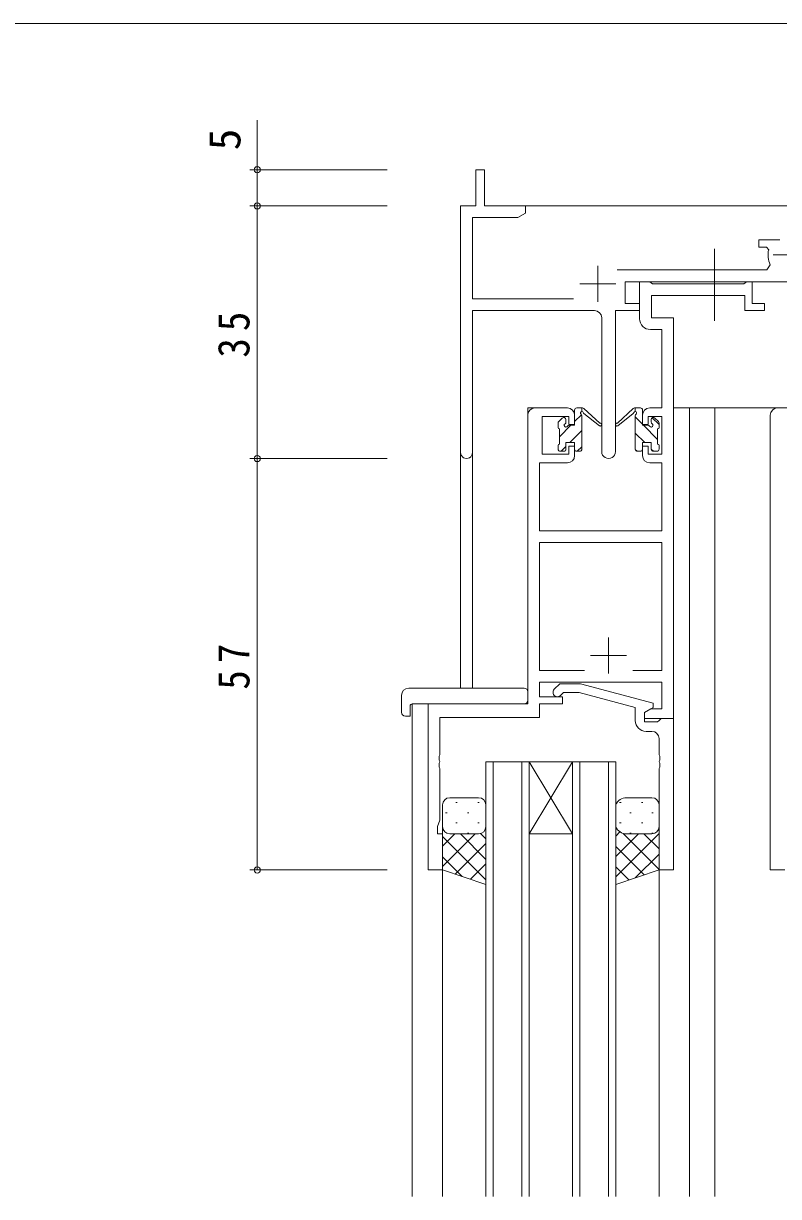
# Model space of a CAD drawing. Units: millimetres, scale not verified. Extents: x -594 to 539, y -420 to 386.
# Drawn here: x -360.4 to -255.8, y 219.5 to 382 of the extents above; entities that cross this region are included whole.
import ezdxf
from ezdxf.enums import TextEntityAlignment as Align

# ---------------------------------------------------------------- set-up
doc = ezdxf.new("R2010")
doc.units = ezdxf.units.MM
doc.header["$LTSCALE"] = 2
doc.linetypes.add('CHAIN2', pattern=[12, 9, -1, 1, -1])
for name, color, linetype, lineweight in [('0-1_YKK_ZWAK', 7, 'Continuous', 9), ('0-3_YKK_11', 7, 'Continuous', 9), ('0-4_YKK_12', 2, 'Continuous', 9), ('0-5_YKK_13', 4, 'Continuous', 9), ('0-7_YKK_D', 6, 'Continuous', 9)]:
    doc.layers.add(name, color=color, linetype=linetype, lineweight=lineweight)
doc.styles.add('ＭＳ ゴシック', font='')
doc.styles.get('ＭＳ ゴシック').set_extended_font_data('MS Gothic')

msp = doc.modelspace()

# ---------------------------------------------------------------- linework, layer by layer
at = {"layer": '0-1_YKK_ZWAK'}
msp.add_line((510, 382), (-590, 382), dxfattribs=at)
at = {"layer": '0-3_YKK_11'}
for p, q in [((-297.743, 361.724), (-297.743, 356.724)), ((-296.543, 361.724), (-297.743, 361.724)), ((-296.543, 356.724), (-296.543, 361.724)), ((-299.843, 356.724), (-299.843, 322.539)), ((-297.743, 356.724), (-299.843, 356.724)), ((-290.843, 356.724), (-296.543, 356.724)), ((-290.843, 355.724), (-290.843, 356.724)), ((-298.213, 355.094), (-291.934, 355.094)), ((-298.213, 343.854), (-298.213, 355.094)), ((-291.934, 355.094), (-290.843, 355.724)), ((-258.543, 352.024), (-258.543, 351.024)), ((-255.593, 352.024), (-258.543, 352.024)), ((-258.543, 351.024), (-257.45, 351.024)), ((-257.45, 351.024), (-257.158, 350.655)), ((-256.543, 349.924), (-251.543, 349.924)), ((-280.843, 348.424), (-280.843, 343.424)), ((-257.393, 347.854), (-278.151, 347.854)), ((-256.94, 348.566), (-257.393, 347.854)), ((-277.043, 346.224), (-250.243, 346.224)), ((-277.043, 343.224), (-277.043, 346.224)), ((-275.043, 346.224), (-275.043, 341.094)), ((-273.713, 346.224), (-275.043, 346.224)), ((-273.438, 346.044), (-273.713, 346.224)), ((-260.143, 346.224), (-260.418, 346.044)), ((-259.443, 346.224), (-260.143, 346.224)), ((-259.443, 343.224), (-259.443, 346.224)), ((-283.343, 345.924), (-278.343, 345.924)), ((-273.255, 345.924), (-273.438, 346.044)), ((-260.602, 345.924), (-273.255, 345.924)), ((-260.418, 346.044), (-260.602, 345.924)), ((-284.193, 343.854), (-298.213, 343.854)), ((-275.043, 343.224), (-277.043, 343.224)), ((-275.043, 342.224), (-275.043, 343.224)), ((-273.413, 344.294), (-260.443, 344.294)), ((-273.413, 341.224), (-273.413, 344.294)), ((-260.443, 344.294), (-260.443, 342.224)), ((-257.743, 343.224), (-259.443, 343.224)), ((-257.743, 342.224), (-257.743, 343.224)), ((-298.213, 342.224), (-281.293, 342.224)), ((-298.213, 322.539), (-298.213, 342.224)), ((-278.393, 342.224), (-275.043, 342.224)), ((-278.393, 322.674), (-278.393, 342.224)), ((-260.443, 342.224), (-257.743, 342.224)), ((-280.293, 341.224), (-280.293, 322.674)), ((-270.343, 341.224), (-273.413, 341.224)), ((-270.343, 328.724), (-270.343, 341.224)), ((-273.543, 339.594), (-271.973, 339.594)), ((-271.973, 339.594), (-271.973, 328.724)), ((-285.043, 328.724), (-289.543, 328.724)), ((-271.973, 328.724), (-273.643, 328.724)), ((-270.343, 285.724), (-270.343, 328.724)), ((-255.943, 328.724), (-253.643, 328.724)), ((-290.543, 327.724), (-290.543, 287.724)), ((-288.543, 327.524), (-284.843, 327.524)), ((-288.543, 322.324), (-288.543, 327.524)), ((-284.843, 327.524), (-284.843, 326.424)), ((-284.043, 326.424), (-284.043, 327.724)), ((-274.643, 327.724), (-274.643, 326.424)), ((-273.843, 327.524), (-271.973, 327.524)), ((-273.843, 326.424), (-273.843, 327.524)), ((-271.973, 327.524), (-271.973, 322.324)), ((-256.943, 264.724), (-256.943, 327.724)), ((-284.843, 326.424), (-284.043, 326.424)), ((-274.643, 326.424), (-273.843, 326.424)), ((-284.843, 322.324), (-288.543, 322.324)), ((-284.843, 323.424), (-284.843, 322.324)), ((-284.043, 323.424), (-284.843, 323.424)), ((-284.043, 322.124), (-284.043, 323.424)), ((-274.643, 323.424), (-274.643, 322.124)), ((-273.843, 323.424), (-274.643, 323.424)), ((-273.843, 322.324), (-273.843, 323.424)), ((-271.973, 322.324), (-273.843, 322.324)), ((-288.913, 321.124), (-285.043, 321.124)), ((-288.913, 311.724), (-288.913, 321.124)), ((-273.643, 321.124), (-271.973, 321.124)), ((-271.973, 321.124), (-271.973, 311.724)), ((-271.973, 311.724), (-288.913, 311.724)), ((-288.913, 310.094), (-271.973, 310.094)), ((-288.913, 292.354), (-288.913, 310.094)), ((-271.973, 310.094), (-271.973, 292.354)), ((-279.343, 296.924), (-279.343, 291.924)), ((-281.843, 294.424), (-276.843, 294.424)), ((-282.694, 292.354), (-288.913, 292.354)), ((-282.694, 292.354), (-288.913, 292.354)), ((-271.973, 292.354), (-275.993, 292.354)), ((-288.913, 290.724), (-271.973, 290.724)), ((-288.913, 288.724), (-288.913, 290.724)), ((-286.867, 289.748), (-286.092, 290.524)), ((-286.092, 290.524), (-283.246, 290.524)), ((-285.594, 289.324), (-286.019, 288.9)), ((-283.404, 289.324), (-285.594, 289.324)), ((-275.643, 287.244), (-283.404, 289.324)), ((-283.246, 290.524), (-273.143, 287.817)), ((-271.973, 290.724), (-271.973, 287.024)), ((-304.343, 287.724), (-304.343, 264.724)), ((-290.543, 287.724), (-304.343, 287.724)), ((-285.743, 288.724), (-288.913, 288.724)), ((-288.913, 287.724), (-285.743, 287.724)), ((-288.913, 285.824), (-288.913, 287.724)), ((-285.743, 287.724), (-285.743, 288.724)), ((-273.143, 287.817), (-273.143, 287.217)), ((-275.643, 285.424), (-275.643, 287.244)), ((-273.143, 287.217), (-274.343, 286.524)), ((-273.477, 287.024), (-274.343, 286.524)), ((-274.343, 286.524), (-274.343, 285.224)), ((-274.343, 286.524), (-274.343, 285.724)), ((-271.973, 287.024), (-273.477, 287.024)), ((-302.713, 285.824), (-288.913, 285.824)), ((-302.713, 280.682), (-302.713, 285.824)), ((-274.343, 285.724), (-270.343, 285.724)), ((-274.343, 285.224), (-272.543, 285.224)), ((-272.543, 285.224), (-272.343, 285.424)), ((-272.343, 285.424), (-272.043, 285.724)), ((-272.043, 285.724), (-270.343, 285.724)), ((-270.343, 285.724), (-270.343, 264.724)), ((-273.343, 283.924), (-274.143, 283.924)), ((-272.343, 280.682), (-272.343, 282.924)), ((-302.833, 280.499), (-302.713, 280.682)), ((-302.833, 279.949), (-302.833, 280.499)), ((-302.713, 279.766), (-302.833, 279.949)), ((-302.833, 279.499), (-302.713, 279.682)), ((-302.713, 279.682), (-302.713, 279.766)), ((-272.223, 280.499), (-272.343, 280.682)), ((-272.343, 279.766), (-272.223, 279.949)), ((-272.343, 279.682), (-272.343, 279.766)), ((-272.223, 279.499), (-272.343, 279.682)), ((-272.223, 279.949), (-272.223, 280.499)), ((-302.833, 278.949), (-302.833, 279.499)), ((-302.713, 278.766), (-302.833, 278.949)), ((-302.713, 271.631), (-302.713, 278.766)), ((-272.343, 278.766), (-272.223, 278.949)), ((-272.343, 264.724), (-272.343, 278.766)), ((-272.223, 278.949), (-272.223, 279.499)), ((-303.043, 270.724), (-302.713, 271.631)), ((-303.043, 269.724), (-303.043, 270.724)), ((-302.343, 269.724), (-303.043, 269.724)), ((-302.343, 264.724), (-302.343, 269.724)), ((-304.343, 264.724), (-302.343, 264.724)), ((-270.343, 264.724), (-272.343, 264.724)), ((-254.943, 264.724), (-256.943, 264.724))]:
    msp.add_line(p, q, dxfattribs=at)
for centre, radius, start, end in [((-254.043, 349.924), 3.2, 166.787, 205.10791), ((-281.293, 341.224), 1, 0, 89.99998), ((-273.543, 341.094), 1.5, 180, 269.99998), ((-289.543, 327.724), 1, 90, 179.99998), ((-285.043, 327.724), 1, 0, 89.99998), ((-273.643, 327.724), 1, 90, 179.99998), ((-255.943, 327.724), 1, 90, 179.99998), ((-299.028, 322.539), 0.815, 179.99998, 0), ((-285.043, 322.124), 1, 270, 359.99998), ((-279.343, 322.674), 0.95, 179.99998, 0), ((-273.643, 322.124), 1, 180, 269.99998), ((-286.443, 289.324), 0.6, 134.99998, 315), ((-274.143, 285.424), 1.5, 180, 269.99998), ((-273.343, 282.924), 1, 0, 89.99998)]:
    msp.add_arc(centre, radius, start, end, dxfattribs=at)
at = {"layer": '0-4_YKK_12'}
for p, q in [((-291.343, 356.724), (-231.473, 356.724)), ((-287.343, 328.724), (-290.543, 328.724)), ((-290.543, 288.024), (-290.543, 328.724)), ((-270.343, 328.724), (-264.642, 328.724)), ((-268.143, 328.724), (-268.143, 219.474)), ((-264.642, 328.724), (-255.943, 328.724)), ((-264.642, 328.724), (-264.642, 219.474)), ((-299.843, 322.539), (-299.843, 289.911)), ((-298.213, 322.539), (-298.213, 289.911)), ((-304.043, 287.724), (-306.543, 287.724)), ((-306.543, 287.724), (-306.543, 219.474)), ((-296.343, 279.72), (-290.343, 279.72)), ((-296.343, 219.474), (-296.343, 279.72)), ((-295.343, 279.72), (-295.343, 219.474)), ((-291.343, 219.474), (-291.343, 279.72)), ((-284.343, 279.72), (-290.343, 269.719)), ((-290.343, 279.72), (-284.343, 269.719)), ((-290.343, 279.72), (-284.343, 279.72)), ((-290.343, 279.72), (-290.343, 219.474)), ((-284.343, 279.72), (-278.343, 279.72)), ((-284.343, 219.474), (-284.343, 279.72)), ((-283.343, 279.72), (-283.343, 219.474)), ((-279.343, 219.474), (-279.343, 279.72)), ((-278.343, 279.72), (-278.343, 219.474)), ((-290.343, 269.719), (-284.343, 269.719)), ((-302.343, 265.224), (-302.343, 219.474)), ((-272.343, 265.224), (-272.343, 219.474))]:
    msp.add_line(p, q, dxfattribs=at)
at = {"layer": '0-5_YKK_13', "linetype": 'CHAIN2'}
msp.add_line((-264.645, 340.794), (-264.645, 350.782), dxfattribs=at)
at = {"layer": '0-5_YKK_13'}
for p, q in [((-284.043, 326.324), (-284.043, 328.424)), ((-283.743, 328.724), (-282.953, 328.724)), ((-283.043, 328.224), (-283.043, 328.724)), ((-282.759, 328.653), (-280.577, 326.606)), ((-275.926, 328.653), (-278.108, 326.606)), ((-274.942, 328.724), (-275.733, 328.724)), ((-275.642, 328.224), (-275.642, 328.724)), ((-274.642, 326.324), (-274.642, 328.424)), ((-286.255, 326.836), (-285.755, 327.336)), ((-285.243, 327.124), (-285.243, 326.785)), ((-284.043, 326.842), (-283.094, 327.791)), ((-283.043, 323.024), (-283.043, 327.624)), ((-280.61, 326.261), (-282.75, 327.958)), ((-278.076, 326.261), (-275.936, 327.958)), ((-275.642, 323.024), (-275.642, 327.624)), ((-274.642, 326.48), (-275.642, 327.48)), ((-273.442, 327.124), (-273.442, 326.785)), ((-272.342, 326.425), (-273.298, 327.38)), ((-272.43, 326.836), (-272.93, 327.336)), ((-286.343, 326.024), (-286.343, 326.624)), ((-286.143, 324.742), (-284.562, 326.324)), ((-286.143, 323.724), (-286.143, 325.824)), ((-284.782, 326.324), (-284.043, 326.324)), ((-284.717, 323.924), (-283.043, 325.597)), ((-274.332, 323.924), (-275.642, 325.235)), ((-273.903, 326.324), (-274.642, 326.324)), ((-272.542, 324.38), (-274.487, 326.324)), ((-272.542, 323.724), (-272.542, 325.824)), ((-272.342, 326.024), (-272.342, 326.624)), ((-286.343, 323.024), (-286.343, 323.524)), ((-285.243, 323.924), (-284.043, 323.924)), ((-285.243, 323.924), (-285.243, 323.024)), ((-284.043, 323.924), (-284.043, 323.024)), ((-274.642, 323.924), (-274.642, 323.024)), ((-273.442, 323.924), (-274.642, 323.924)), ((-273.442, 323.924), (-273.442, 323.024)), ((-272.342, 323.024), (-272.342, 323.524)), ((-285.543, 322.724), (-286.043, 322.724)), ((-285.917, 322.724), (-285.243, 323.397)), ((-283.343, 322.724), (-283.743, 322.724)), ((-283.672, 322.724), (-283.043, 323.352)), ((-275.379, 322.726), (-275.64, 322.987)), ((-275.342, 322.724), (-274.942, 322.724)), ((-273.132, 322.724), (-273.442, 323.035)), ((-273.142, 322.724), (-272.642, 322.724)), ((-307.031, 289.911), (-291.043, 289.911)), ((-290.543, 288.912), (-290.543, 289.412)), ((-308.031, 288.912), (-308.031, 286.536)), ((-306.543, 287.724), (-291.043, 287.724)), ((-290.543, 288.224), (-290.543, 288.912)), ((-306.843, 287.424), (-306.843, 286.532)), ((-306.843, 286.032), (-306.843, 286.532)), ((-307.031, 286.032), (-306.843, 286.032)), ((-297.343, 274.724), (-301.343, 274.724)), ((-276.843, 274.724), (-273.343, 274.724)), ((-302.343, 273.724), (-302.343, 270.724)), ((-300.508, 274.059), (-300.308, 274.059)), ((-297.478, 274.059), (-297.278, 274.059)), ((-296.343, 270.724), (-296.343, 273.724)), ((-278.343, 270.724), (-278.343, 273.724)), ((-277.608, 274.059), (-277.808, 274.059)), ((-274.578, 274.059), (-274.778, 274.059)), ((-272.343, 273.724), (-272.343, 270.724)), ((-301.923, 272.644), (-301.723, 272.644)), ((-298.893, 272.644), (-298.693, 272.644)), ((-276.193, 272.644), (-276.393, 272.644)), ((-273.163, 272.644), (-273.363, 272.644)), ((-302.343, 264.724), (-302.343, 270.724)), ((-301.757, 269.814), (-301.723, 269.814)), ((-300.508, 271.229), (-300.308, 271.229)), ((-298.893, 269.814), (-298.693, 269.814)), ((-297.478, 271.229), (-297.278, 271.229)), ((-296.343, 270.724), (-296.343, 262.724)), ((-278.343, 270.724), (-278.343, 262.724)), ((-277.767, 269.988), (-278.343, 269.413)), ((-277.608, 271.229), (-277.808, 271.229)), ((-276.193, 269.814), (-276.393, 269.814)), ((-274.578, 271.229), (-274.778, 271.229)), ((-273.163, 269.814), (-273.363, 269.814)), ((-272.371, 270.489), (-272.343, 270.461)), ((-272.343, 264.724), (-272.343, 270.724)), ((-300.651, 269.724), (-302.343, 268.032)), ((-297.823, 269.724), (-302.343, 265.204)), ((-302.343, 269.356), (-296.343, 263.356)), ((-301.343, 269.724), (-297.343, 269.724)), ((-301.343, 269.724), (-297.343, 269.724)), ((-296.343, 268.375), (-300.581, 264.137)), ((-299.883, 269.724), (-296.343, 266.184)), ((-297.087, 269.757), (-296.343, 269.012)), ((-272.343, 269.756), (-278.343, 263.756)), ((-275.203, 269.724), (-278.343, 266.584)), ((-277.319, 269.78), (-272.343, 264.804)), ((-273.343, 269.724), (-276.843, 269.724)), ((-273.343, 269.724), (-276.843, 269.724)), ((-274.435, 269.724), (-272.343, 267.632)), ((-278.343, 267.975), (-274.404, 264.037)), ((-272.343, 266.927), (-275.648, 263.622)), ((-302.343, 266.527), (-299.638, 263.822)), ((-296.343, 265.547), (-298.46, 263.43)), ((-278.343, 265.147), (-276.526, 263.33)), ((-296.343, 262.724), (-302.343, 264.724)), ((-278.343, 262.724), (-272.343, 264.724))]:
    msp.add_line(p, q, dxfattribs=at)
for centre, radius, start, end in [((-283.743, 328.424), 0.3, 90, 180), ((-282.953, 328.424), 0.3, 49.8974, 90), ((-275.733, 328.424), 0.3, 90, 130.10258), ((-274.942, 328.424), 0.3, 0, 90), ((-286.043, 326.624), 0.3, 135, 180), ((-285.543, 327.124), 0.3, 0, 135), ((-285.543, 326.785), 0.3, 303.05573, 0), ((-283.043, 328.024), 0.2, 20.88332, 233.1301), ((-283.343, 327.624), 0.3, 0, 53.1301), ((-282.576, 328.202), 0.3, 200.88332, 234.62001), ((-276.11, 328.202), 0.3, 305.37997, 339.11667), ((-275.642, 328.024), 0.2, 306.86989, 159.11667), ((-275.342, 327.624), 0.3, 126.86989, 180), ((-273.142, 327.124), 0.3, 45, 180), ((-273.142, 326.785), 0.3, 180, 236.94426), ((-272.642, 326.624), 0.3, 0, 45), ((-286.143, 326.024), 0.2, 180, 270), ((-285.243, 326.324), 0.25, 123.05573, 326.94426), ((-284.782, 326.024), 0.3, 90, 146.94426), ((-280.494, 326.424), 0.2, 234.62001, 114.62001), ((-278.192, 326.424), 0.2, 65.37997, 305.37997), ((-273.903, 326.024), 0.3, 33.05573, 90), ((-273.442, 326.324), 0.25, 213.05573, 56.94426), ((-272.542, 326.024), 0.2, 270, 0), ((-286.143, 323.524), 0.2, 90, 180), ((-272.542, 323.524), 0.2, 0, 90), ((-286.043, 323.024), 0.3, 180, 270), ((-285.543, 323.024), 0.3, 270, 0), ((-283.743, 323.024), 0.3, 180, 270), ((-283.343, 323.024), 0.3, 270, 0), ((-275.342, 323.024), 0.3, 180, 270), ((-274.942, 323.024), 0.3, 270, 0), ((-273.142, 323.024), 0.3, 180, 270), ((-272.642, 323.024), 0.3, 270, 0), ((-307.031, 288.912), 1, 90.00505, 180), ((-291.043, 289.412), 0.5, 0, 90.0011), ((-306.543, 287.424), 0.3, 90, 180), ((-291.043, 288.224), 0.5, 270, 0), ((-307.567, 286.52), 0.462, 177.95346, 223.04948), ((-307.261, 287.162), 1.153, 236.123, 281.50528), ((-301.343, 273.724), 1, 90.00009, 180.00009), ((-297.343, 273.724), 1, 0.00009, 90.00009), ((-276.905, 273.192), 1.534, 87.68829, 159.69128), ((-273.343, 273.724), 1, 359.99989, 89.99989), ((-301.343, 270.724), 1, 180.00009, 270.00009), ((-301.343, 270.724), 1, 180.00009, 270.00009), ((-297.343, 270.724), 1, 270.00009, 0.00009), ((-297.343, 270.724), 1, 270.00009, 0.00009), ((-276.905, 271.256), 1.534, 200.30853, 272.31155), ((-276.905, 271.256), 1.534, 200.30853, 272.31155), ((-273.343, 270.724), 1, 269.99989, 359.99989), ((-273.343, 270.724), 1, 269.99989, 359.99989)]:
    msp.add_arc(centre, radius, start, end, dxfattribs=at)
at = {"layer": '0-7_YKK_D'}
for p, q in [((-328.031, 361.724), (-328.031, 368.624)), ((-310.031, 361.724), (-329.031, 361.724)), ((-328.031, 356.724), (-328.031, 361.724)), ((-310.031, 356.724), (-329.031, 356.724)), ((-310.031, 356.724), (-329.031, 356.724)), ((-328.031, 356.724), (-328.031, 321.724)), ((-310.031, 321.724), (-329.031, 321.724)), ((-310.031, 321.724), (-329.031, 321.724)), ((-328.031, 321.724), (-328.031, 264.724)), ((-310.031, 264.724), (-329.031, 264.724))]:
    msp.add_line(p, q, dxfattribs=at)
for centre in [(-328.031, 361.724), (-328.031, 356.724), (-328.031, 356.724), (-328.031, 321.724), (-328.031, 321.724), (-328.031, 264.724)]:
    msp.add_circle(centre, 0.425, dxfattribs=at)

# ---------------------------------------------------------------- texts
at = {"layer": '0-7_YKK_D', "color": 7, "style": 'ＭＳ ゴシック'}
msp.add_text('5', height=4.399, rotation=90, dxfattribs=at).set_placement((-329.031, 364.424), align=Align.BOTTOM_LEFT)
at = {"layer": '0-7_YKK_D', "color": 7, "char_height": 4.399, "attachment_point": 7, "rotation": 90, "style": 'ＭＳ ゴシック'}
for s, insert in [('\\T1.36;\\W0.9;35', (-329.031, 335.704)), ('\\T1.36;\\W0.9;57', (-329.031, 289.704))]:
    msp.add_mtext(s, dxfattribs=dict(at, insert=insert))

doc.saveas('drawing.dxf')
